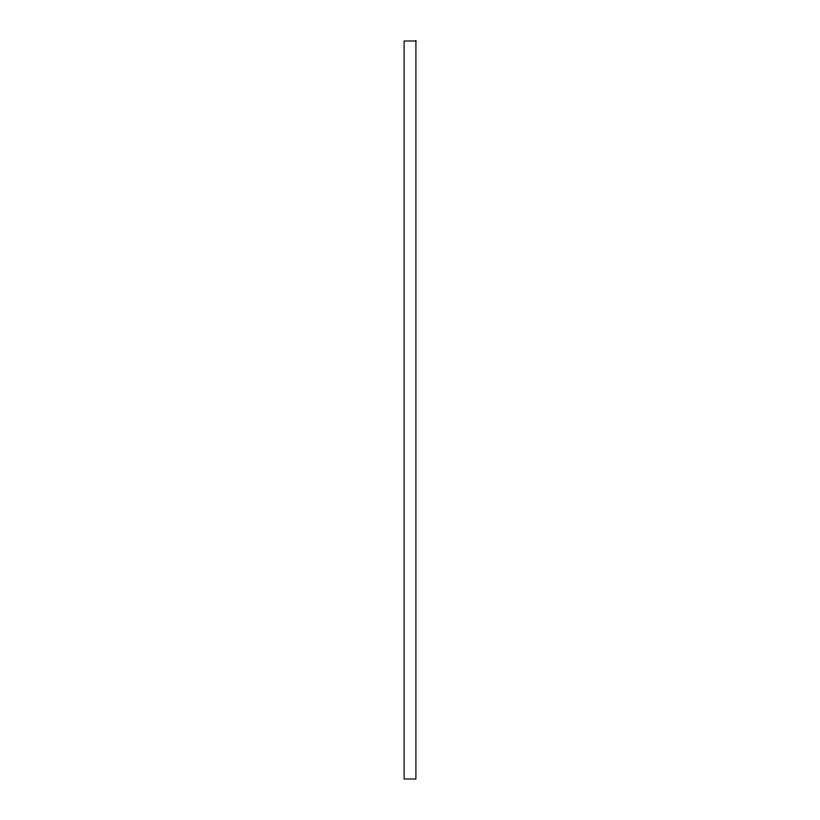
<?xml version="1.0" encoding="UTF-8"?>
<svg xmlns="http://www.w3.org/2000/svg" width="820" height="820" viewBox="0 0 820 820"><rect width="100%" height="100%" fill="white"/><g stroke="black" fill="none" stroke-linecap="round" stroke-linejoin="round"><path stroke-width="1.23" d="M415.904 41L404.096 41L404.096 779L415.904 779L415.904 41"/></g></svg>
